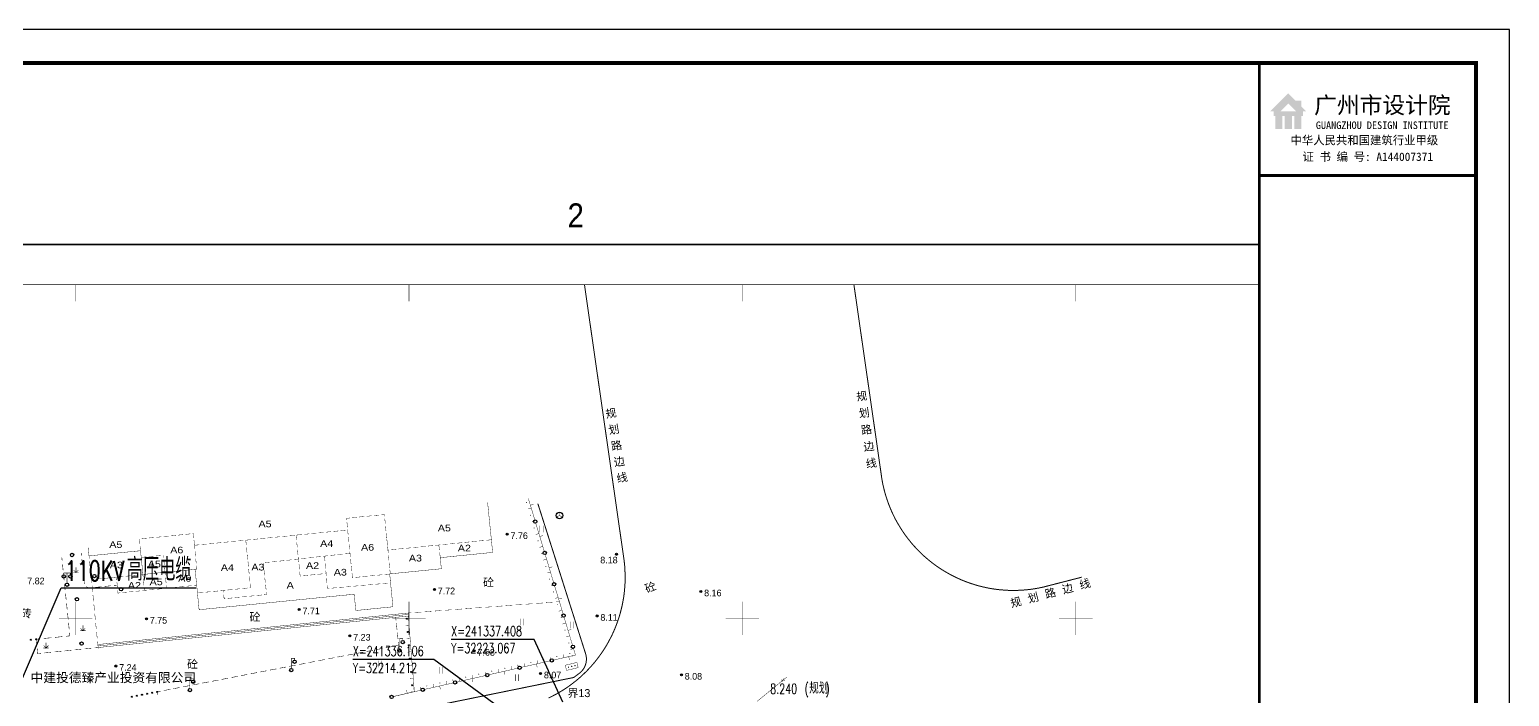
# Model space of a CAD drawing. Extents: x -83084 to 31773731, y -158416 to 241421036.
# Drawn here: x 32143.1 to 32365, y 241338.3 to 241438.2 of the extents above; entities that cross this region are included whole.
import ezdxf
from ezdxf.enums import TextEntityAlignment as Align
from ezdxf.xclip import XClip

# ---------------------------------------------------------------- set-up
doc = ezdxf.new("R2010")
doc.units = 0
doc.header["$LTSCALE"] = 1000
doc.header["$MEASUREMENT"] = 0
doc.header["$XCLIPFRAME"] = 0
for name, pattern in [('10010', [0]), ('2', [0]), ('721120', [0]), ('DASH', [0.35, 0.25, -0.1])]:
    doc.linetypes.add(name, pattern=pattern)
doc.layers.add('110KV电缆', color=6, linetype='DASH', lineweight=0)
for name, color, linetype in [('DIM_COOR', 3, 'Continuous'), ('DIM_LEAD', 3, 'Continuous'), ('PUB_TEXT', 7, 'Continuous'), ('TITEXT', 7, 'Continuous'), ('TITLIN', 7, 'Continuous'), ('TITLIN1', 7, 'Continuous'), ('规划道路边线', 165, 'Continuous')]:
    doc.layers.add(name, color=color, linetype=linetype)
doc.layers.add('地形', color=7, linetype='Continuous', true_color=0x323232)
doc.styles.add('_TCH_DIM', font='SIMPLEX', dxfattribs={"bigfont": 'GBCBIG'})
doc.styles.add('DMHT', font='')
doc.styles.add('GKST', font='')
doc.styles.add('JMHT', font='')
doc.styles.add('JTHT', font='')
doc.styles.add('number', font='')
doc.styles.add('TITLE', font='simhei.ttf')
doc.styles.add('TITXH', font='')
doc.styles.add('TITXV', font='')
doc.styles.add('TKH', font='')
doc.styles.get('DMHT').set_extended_font_data('方正细等线简体')
doc.styles.get('GKST').set_extended_font_data('方正细等线简体')
doc.styles.get('JMHT').set_extended_font_data('方正细等线简体')
doc.styles.get('JTHT').set_extended_font_data('方正细等线简体')
doc.styles.get('number').set_extended_font_data('方正细等线简体')
doc.styles.get('TITXH').set_extended_font_data('@SimSun')
doc.styles.get('TITXV').set_extended_font_data('SimSun')
doc.styles.get('TKH').set_extended_font_data('方正细等线简体')

# ---------------------------------------------------------------- blocks, each defined once
blk = doc.blocks.new('jjjg')
blk.add_lwpolyline([(0, 480.18), (559, 480.18), (559, -119.54), (0, -119.54)], close=True)
blk = doc.blocks.new('151')
at = {"color": 0, "linetype": 'Continuous', "lineweight": -3, "const_width": 0.12}
for points in [[(-0.5, 2), (-0.5, 0)], [(0.5, 2), (0.5, 0)]]:
    blk.add_lwpolyline(points, dxfattribs=at)
blk = doc.blocks.new('93762001')
at = {"color": 0, "linetype": 'Continuous', "lineweight": -3}
blk.add_circle((0, 0), 0.5, dxfattribs=at)
blk = doc.blocks.new('96102001')
at = {"linetype": '2'}
h = blk.add_hatch(color=0, dxfattribs=at)
edge = h.paths.add_edge_path(flags=0)
edge.add_arc((0, 0), 0.15, 0, 360)
at = {"color": 0, "linetype": 'Continuous', "lineweight": -3}
blk.add_circle((0, 0), 0.15, dxfattribs=at)
blk = doc.blocks.new('24502001')
at = {"color": 0, "linetype": 'Continuous', "lineweight": -3}
blk.add_circle((0, 0), 0.5, dxfattribs=at)
blk = doc.blocks.new('24502002')
at = {"color": 0, "linetype": 'Continuous', "lineweight": -3, "const_width": 0.12}
blk.add_lwpolyline([(0, 0), (0, -1)], dxfattribs=at)
blk = doc.blocks.new('85222001')
at = {"color": 0, "linetype": 'Continuous', "lineweight": -3, "const_width": 0.12}
blk.add_lwpolyline([(0, 0), (0, 1)], dxfattribs=at)
blk = doc.blocks.new('85222002')
at = {"linetype": '2'}
h = blk.add_hatch(color=0, dxfattribs=at)
edge = h.paths.add_edge_path(flags=0)
edge.add_arc((0, 0.5), 0.15, 0, 360)
at = {"color": 0, "linetype": 'Continuous', "lineweight": -3}
blk.add_circle((0, 0.5), 0.15, dxfattribs=at)
blk = doc.blocks.new('24512001')
at = {"color": 0, "linetype": 'Continuous', "lineweight": -3}
blk.add_circle((0, 0), 0.5, dxfattribs=at)
blk = doc.blocks.new('24512003')
at = {"color": 0, "linetype": 'Continuous', "lineweight": -3, "const_width": 0.12}
blk.add_lwpolyline([(0, 0), (0, 1)], dxfattribs=at)
blk = doc.blocks.new('24512002')
at = {"linetype": '2'}
h = blk.add_hatch(color=0, dxfattribs=at)
edge = h.paths.add_edge_path(flags=0)
edge.add_arc((0, 0.85), 0.15, 0, 360)
blk = doc.blocks.new('52610001')
at = {"linetype": '2'}
h = blk.add_hatch(color=0, dxfattribs=at)
edge = h.paths.add_edge_path(flags=0)
edge.add_arc((-1, 0), 0.2, 0, 360)
h = blk.add_hatch(color=0, dxfattribs=at)
edge = h.paths.add_edge_path(flags=0)
edge.add_arc((0, 0), 0.2, 0, 360)
h = blk.add_hatch(color=0, dxfattribs=at)
edge = h.paths.add_edge_path(flags=0)
edge.add_arc((1, 0), 0.2, 0, 360)
at = {"color": 0, "linetype": 'Continuous', "lineweight": -3, "const_width": 0.12}
for points in [[(-1.8, 0.8), (1.8, 0.8)], [(-1.8, 0.8), (-1.8, -0.8)], [(1.8, 0.8), (1.8, -0.8)], [(-1.8, -0.8), (1.8, -0.8)]]:
    blk.add_lwpolyline(points, dxfattribs=at)
blk = doc.blocks.new('24802001')
at = {"color": 0, "linetype": 'Continuous', "lineweight": -3, "const_width": 0.12}
for points in [[(-0.4, -0.4), (0.4, 0.4)], [(-0.4, 0.4), (0.4, -0.4)]]:
    blk.add_lwpolyline(points, dxfattribs=at)
blk = doc.blocks.new('333')
at = {"color": 0, "linetype": 'Continuous', "lineweight": -3, "const_width": 0.15}
for points in [[(0, 0.5), (0, 3.5)], [(0, 3.5), (1, 3.5), (1, 3)]]:
    blk.add_lwpolyline(points, dxfattribs=at)
at = {"color": 0, "linetype": 'Continuous', "lineweight": -3}
for centre in [(0, 0), (1, 2.5)]:
    blk.add_circle(centre, 0.5, dxfattribs=at)
blk = doc.blocks.new('357')
at = {"color": 0, "linetype": 'Continuous', "lineweight": -3, "const_width": 0.15}
for points in [[(-1, 3.5), (-1, 3)], [(-1, 3.5), (1, 3.5)], [(0, 0.5), (0, 3.5)], [(1, 3.5), (1, 3)]]:
    blk.add_lwpolyline(points, dxfattribs=at)
at = {"color": 0, "linetype": 'Continuous', "lineweight": -3}
for centre in [(-1, 2.5), (0, 0), (1, 2.5)]:
    blk.add_circle(centre, 0.5, dxfattribs=at)
blk = doc.blocks.new('904')
at = {"linetype": '2'}
h = blk.add_hatch(color=0, dxfattribs=at)
edge = h.paths.add_edge_path(flags=0)
edge.add_arc((0, 0), 0.3, 0, 360)
at = {"color": 0, "linetype": 'Continuous', "lineweight": -3}
for radius in [0.3, 0.15]:
    blk.add_circle((0, 0), radius, dxfattribs=at)
blk = doc.blocks.new('659')
at = {"color": 0, "linetype": 'Continuous', "lineweight": -3, "const_width": 0.15}
for points in [[(0, 0), (-0.866, -0.5)], [(0, 1), (0, 0)], [(0, 0), (0.866, -0.5)]]:
    blk.add_lwpolyline(points, dxfattribs=at)
at = {"color": 0, "linetype": 'Continuous', "lineweight": -3}
blk.add_circle((0, 0), 1, dxfattribs=at)
blk = doc.blocks.new('149')
at = {"color": 0, "linetype": 'Continuous', "lineweight": -3, "const_width": 0.15}
for points in [[(-0.8, 0), (0.8, 0)], [(-0.707, 0.707), (0, 0)], [(0, 1.6), (0, 0), (0.707, 0.707)]]:
    blk.add_lwpolyline(points, dxfattribs=at)
blk = doc.blocks.new('254')
at = {"color": 0, "linetype": 'Continuous', "lineweight": -3}
blk.add_circle((0, 0), 0.5, dxfattribs=at)
blk = doc.blocks.new('ysdx12')
at = {"layer": '地形', "linetype": 'Continuous', "lineweight": -3, "ltscale": 0.5}
for points, const_width in [([(331.93, 289.77), (69.93, 289.77)], 0.25), ([(127.82, 244.37), (127.94, 243.12), (135.67, 243.89), (136.02, 240.33), (143.85, 241.11), (144.45, 235.05), (167.71, 237.37), (167.95, 234.93), (173.52, 235.49), (173.03, 240.42), (180.78, 241.19), (180.61, 242.85), (188.47, 243.64), (187.72, 251.09)], 0.06), ([(194.13, 250.71), (193.82, 251.72)], 0.06), ([(166.58, 248.49), (166.56, 248.75), (167.04, 248.8)], 0.06), ([(167.39, 248.83), (168.14, 248.91)], 0.06), ([(168.49, 248.94), (169.23, 249.02)], 0.06), ([(169.58, 249.05), (170.33, 249.13)], 0.06), ([(170.68, 249.16), (171.42, 249.23)], 0.06), ([(171.77, 249.27), (172.24, 249.32), (172.26, 249.04)], 0.06), ([(172.3, 248.69), (172.37, 247.94)], 0.06), ([(194.8, 248.48), (194.13, 250.71)], 0.06), ([(142.06, 246.31), (141.31, 246.23)], 0.06), ([(143.16, 246.42), (142.41, 246.34)], 0.06), ([(143.65, 245.8), (143.59, 246.46), (143.5, 246.45)], 0.06), ([(159.11, 246.24), (159.86, 246.31)], 0.06), ([(160.21, 246.35), (160.96, 246.42)], 0.06), ([(161.3, 246.46), (162.05, 246.53)], 0.06), ([(162.4, 246.57), (163.14, 246.64)], 0.06), ([(163.49, 246.67), (164.24, 246.75)], 0.06), ([(164.59, 246.78), (165.33, 246.86)], 0.06), ([(165.68, 246.89), (166.43, 246.97)], 0.06), ([(166.69, 247.4), (166.62, 248.14)], 0.06), ([(166.8, 246.3), (166.73, 247.05)], 0.06), ([(172.41, 247.59), (172.48, 246.85)], 0.06), ([(172.52, 246.5), (172.59, 245.75)], 0.06), ([(195.54, 246.02), (194.93, 248.03)], 0.06), ([(135.49, 245.65), (135.49, 245.65), (135.57, 244.91)], 0.06), ([(135.6, 244.56), (135.67, 243.89)], 0.06), ([(136.59, 245.76), (135.84, 245.69)], 0.06), ([(137.68, 245.87), (136.94, 245.8)], 0.06), ([(138.78, 245.98), (138.03, 245.9)], 0.06), ([(139.87, 246.09), (139.13, 246.01)], 0.06), ([(140.97, 246.2), (140.22, 246.12)], 0.06), ([(143.75, 244.71), (143.68, 245.45)], 0.06), ([(143.75, 244.71), (144.5, 244.78)], 0.06), ([(143.81, 244.17), (143.76, 244.7)], 0.06), ([(144.85, 244.82), (145.59, 244.89)], 0.06), ([(145.94, 244.93), (146.69, 245)], 0.06), ([(147.04, 245.03), (147.78, 245.11)], 0.06), ([(148.13, 245.14), (148.88, 245.22)], 0.06), ([(149.22, 245.25), (149.97, 245.33)], 0.06), ([(150.32, 245.36), (151.07, 245.44)], 0.06), ([(151.41, 245.47), (151.45, 245.47), (151.52, 244.77)], 0.06), ([(151.45, 245.47), (152.2, 245.55)], 0.06), ([(151.56, 244.42), (151.63, 243.67)], 0.06), ([(152.55, 245.58), (153.29, 245.66)], 0.06), ([(153.64, 245.69), (154.39, 245.77)], 0.06), ([(154.74, 245.8), (155.48, 245.88)], 0.06), ([(155.83, 245.91), (156.58, 245.99)], 0.06), ([(156.93, 246.02), (157.67, 246.09)], 0.06), ([(158.02, 246.13), (158.77, 246.2)], 0.06), ([(158.99, 246.23), (159.07, 245.48)], 0.06), ([(159.1, 245.13), (159.17, 244.38)], 0.06), ([(166.91, 245.21), (166.83, 245.95)], 0.06), ([(167.02, 244.11), (166.94, 244.86)], 0.06), ([(172.68, 244.9), (172.6, 245.64)], 0.06), ([(172.63, 245.4), (172.7, 244.66)], 0.06), ([(172.95, 244.01), (172.77, 243.99), (172.71, 244.55)], 0.06), ([(172.74, 244.31), (172.81, 243.56)], 0.06), ([(174.05, 244.11), (173.3, 244.04)], 0.06), ([(175.14, 244.22), (174.4, 244.15)], 0.06), ([(176.24, 244.33), (175.49, 244.26)], 0.06), ([(177.33, 244.44), (176.59, 244.37)], 0.06), ([(178.43, 244.55), (177.68, 244.48)], 0.06), ([(179.52, 244.66), (178.77, 244.59)], 0.06), ([(180.62, 244.77), (179.87, 244.69)], 0.06), ([(180.4, 244.75), (180.49, 244)], 0.06), ([(181.71, 244.88), (180.96, 244.8)], 0.06), ([(182.8, 244.99), (182.06, 244.91)], 0.06), ([(183.9, 245.1), (183.15, 245.02)], 0.06), ([(184.99, 245.21), (184.25, 245.13)], 0.06), ([(186.09, 245.31), (185.34, 245.24)], 0.06), ([(187.18, 245.42), (186.44, 245.35)], 0.06), ([(188.28, 245.53), (187.53, 245.46)], 0.06), ([(196.21, 243.79), (195.54, 246.02)], 0.06), ([(123.86, 242.9), (123.91, 242.41)], 0.075), ([(123.96, 241.91), (124.06, 240.93)], 0.075), ([(126.77, 243.56), (126.82, 243.1)], 0.075), ([(126.87, 242.63), (126.97, 241.7)], 0.075), ([(127.94, 243.12), (127.98, 242.72)], 0.06), ([(128.02, 242.34), (128.1, 241.53)], 0.06), ([(135.81, 242.91), (136.56, 242.97)], 0.06), ([(136.91, 243.01), (137.66, 243.07)], 0.06), ([(138.01, 243.1), (138.75, 243.17)], 0.06), ([(139.12, 242.85), (139.09, 243.2)], 0.06), ([(139.23, 241.75), (139.16, 242.5)], 0.06), ([(143.91, 243.07), (143.84, 243.82)], 0.06), ([(144.02, 241.98), (143.94, 242.72)], 0.06), ([(151.67, 243.32), (151.74, 242.58)], 0.06), ([(151.78, 242.23), (151.85, 241.48)], 0.06), ([(154.06, 242.06), (154.14, 241.31)], 0.06), ([(155.05, 242.17), (154.31, 242.09)], 0.06), ([(156.15, 242.29), (155.4, 242.21)], 0.06), ([(157.24, 242.41), (156.49, 242.33)], 0.06), ([(158.33, 242.53), (157.59, 242.45)], 0.06), ([(159.43, 242.66), (158.68, 242.57)], 0.06), ([(159.21, 244.04), (159.28, 243.29)], 0.06), ([(159.32, 242.94), (159.39, 242.2)], 0.06), ([(160.52, 242.78), (159.77, 242.69)], 0.06), ([(161.61, 242.9), (160.87, 242.82)], 0.06), ([(162.71, 243.02), (161.96, 242.94)], 0.06), ([(163.8, 243.14), (163.05, 243.06)], 0.06), ([(163.26, 243.08), (163.33, 242.34)], 0.06), ([(163.36, 241.99), (163.43, 241.24)], 0.06), ([(164.89, 243.27), (164.15, 243.18)], 0.06), ([(165.98, 243.39), (165.24, 243.3)], 0.06), ([(167.08, 243.51), (166.33, 243.43)], 0.06), ([(167.13, 243.02), (167.05, 243.77)], 0.06), ([(167.24, 241.92), (167.16, 242.67)], 0.06), ([(172.85, 243.22), (172.92, 242.47)], 0.06), ([(172.95, 242.12), (173.03, 241.37)], 0.06), ([(180.53, 243.65), (180.61, 242.91)], 0.06), ([(196.95, 241.33), (196.35, 243.34)], 0.06), ([(124.11, 240.44), (124.21, 239.46)], 0.075), ([(127.01, 241.23), (127.11, 240.29)], 0.075), ([(127.16, 239.83), (127.24, 238.97), (127.27, 238.9)], 0.075), ([(128.14, 241.15), (128.22, 240.34)], 0.06), ([(128.26, 239.96), (128.3, 239.56), (128.67, 239.59)], 0.06), ([(129.02, 239.63), (129.78, 239.7)], 0.06), ([(130.13, 239.74), (130.88, 239.81)], 0.06), ([(131.23, 239.85), (131.98, 239.92)], 0.06), ([(132.09, 239.52), (132.05, 239.93)], 0.06), ([(132.34, 239.96), (133.09, 240.03)], 0.06), ([(133.44, 240.07), (134.19, 240.14)], 0.06), ([(134.54, 240.18), (135.3, 240.25)], 0.06), ([(135.65, 240.29), (136.02, 240.33)], 0.06), ([(136.02, 240.33), (136.06, 239.92)], 0.06), ([(136.02, 240.33), (136.06, 239.92)], 0.06), ([(139.34, 240.66), (139.27, 241.4)], 0.06), ([(139.34, 240.66), (139.38, 240.25)], 0.06), ([(139.42, 239.87), (139.5, 239.06)], 0.06), ([(143.85, 241.11), (144.1, 241.13), (144.05, 241.63)], 0.06), ([(151.88, 241.13), (151.96, 240.39)], 0.06), ([(151.99, 240.04), (152.07, 239.29)], 0.06), ([(154.18, 240.96), (154.26, 240.22)], 0.06), ([(154.3, 239.87), (154.38, 239.13)], 0.06), ([(159.43, 241.85), (159.5, 241.1)], 0.06), ([(159.54, 240.75), (159.6, 240.09), (159.69, 240.1)], 0.06), ([(160.03, 240.13), (160.78, 240.21)], 0.06), ([(161.13, 240.24), (161.88, 240.32)], 0.06), ([(162.22, 240.35), (162.97, 240.43)], 0.06), ([(163.32, 240.46), (163.47, 240.48)], 0.06), ([(163.46, 240.89), (163.53, 240.15)], 0.06), ([(163.56, 239.8), (163.62, 239.05)], 0.06), ([(167.35, 240.83), (167.27, 241.58)], 0.06), ([(167.55, 239.86), (167.44, 239.85), (167.38, 240.48)], 0.06), ([(168.65, 239.97), (167.9, 239.89)], 0.06), ([(169.74, 240.08), (169, 240)], 0.06), ([(170.84, 240.19), (170.09, 240.11)], 0.06), ([(171.93, 240.29), (171.19, 240.22)], 0.06), ([(173.03, 240.4), (172.28, 240.33)], 0.06), ([(173.06, 241.03), (173.12, 240.42)], 0.06), ([(197.62, 239.1), (196.95, 241.33)], 0.06), ([(124.26, 238.97), (124.36, 237.99)], 0.075), ([(124.41, 237.5), (124.52, 236.52)], 0.075), ([(127.54, 238.52), (127.54, 238.52), (127.61, 238.46), (127.69, 238.42), (127.78, 238.38), (127.86, 238.35), (127.95, 238.33), (128.04, 238.32), (128.14, 238.32), (128.23, 238.33), (128.43, 238.35)], 0.075), ([(128.3, 239.56), (128.34, 239.09)], 0.06), ([(128.39, 238.63), (128.48, 237.7)], 0.06), ([(128.9, 238.4), (129.83, 238.49)], 0.075), ([(130.3, 238.54), (131.23, 238.64)], 0.075), ([(131.7, 238.69), (132.17, 238.73)], 0.075), ([(132.21, 238.33), (132.13, 239.14)], 0.06), ([(132.63, 237.58), (132.29, 237.54), (132.25, 237.95)], 0.06), ([(133.62, 237.68), (132.94, 237.61)], 0.06), ([(134.61, 237.78), (133.94, 237.71)], 0.06), ([(135.61, 237.87), (134.93, 237.81)], 0.06), ([(136.26, 237.94), (135.92, 237.91)], 0.06), ([(136.1, 239.54), (136.18, 238.73)], 0.06), ([(136.1, 239.54), (136.18, 238.73)], 0.06), ([(136.22, 238.35), (136.26, 237.94), (136.64, 237.98)], 0.06), ([(136.22, 238.35), (136.26, 237.94)], 0.06), ([(137, 238.01), (137.76, 238.09)], 0.06), ([(138.12, 238.12), (138.88, 238.2)], 0.06), ([(139.23, 238.24), (140, 238.31)], 0.06), ([(139.54, 238.68), (139.58, 238.27)], 0.06), ([(140.35, 238.35), (141.11, 238.42)], 0.06), ([(141.47, 238.46), (142.23, 238.53)], 0.06), ([(142.59, 238.57), (143.35, 238.65)], 0.06), ([(143.7, 238.68), (144.09, 238.72)], 0.06), ([(145.1, 237.64), (144.36, 237.57)], 0.06), ([(146.2, 237.75), (145.45, 237.68)], 0.06), ([(147.29, 237.86), (146.55, 237.78)], 0.06), ([(148.39, 237.97), (147.64, 237.89)], 0.06), ([(148.11, 237.63), (148.08, 237.94)], 0.06), ([(149.48, 238.08), (148.73, 238)], 0.06), ([(150.58, 238.19), (149.83, 238.11)], 0.06), ([(151.67, 238.3), (150.92, 238.22)], 0.06), ([(152.1, 238.95), (152.16, 238.34), (152.02, 238.33)], 0.06), ([(154.54, 237.68), (154.58, 237.34), (154.18, 237.3)], 0.06), ([(154.42, 238.78), (154.5, 238.03)], 0.06), ([(163.65, 238.7), (163.7, 238.22), (163.97, 238.25)], 0.06), ([(164.32, 238.28), (165.06, 238.35)], 0.06), ([(165.41, 238.38), (166.16, 238.44)], 0.06), ([(166.51, 238.47), (167.25, 238.54)], 0.06), ([(167.6, 238.57), (168.35, 238.64)], 0.06), ([(168.7, 238.67), (169.45, 238.74)], 0.06), ([(169.79, 238.77), (170.54, 238.84)], 0.06), ([(170.89, 238.87), (171.64, 238.93)], 0.06), ([(171.98, 238.96), (172.73, 239.03)], 0.06), ([(173.08, 239.06), (173.16, 239.07)], 0.06), ([(198.37, 236.64), (197.76, 238.65)], 0.06), ([(124.57, 236.03), (124.67, 235.05)], 0.075), ([(128.53, 237.24), (128.62, 236.31)], 0.06), ([(128.67, 235.85), (128.76, 234.93)], 0.06), ([(148.36, 236.71), (148.2, 236.69), (148.15, 237.28)], 0.06), ([(149.46, 236.82), (148.71, 236.74)], 0.06), ([(150.55, 236.93), (149.81, 236.85)], 0.06), ([(151.65, 237.04), (150.9, 236.96)], 0.06), ([(152.74, 237.15), (151.99, 237.07)], 0.06), ([(153.83, 237.26), (153.09, 237.18)], 0.06), ([(184.35, 235.19), (185.36, 235.27)], 0.06), ([(185.87, 235.31), (186.88, 235.38)], 0.06), ([(187.38, 235.42), (188.39, 235.49)], 0.06), ([(188.9, 235.53), (189.91, 235.61)], 0.06), ([(190.41, 235.65), (191.42, 235.72)], 0.06), ([(191.92, 235.76), (192.93, 235.83)], 0.06), ([(193.44, 235.87), (194.45, 235.95)], 0.06), ([(194.95, 235.98), (195.96, 236.06)], 0.06), ([(196.47, 236.1), (197.47, 236.17)], 0.06), ([(197.98, 236.21), (198.48, 236.25)], 0.06), ([(199.04, 234.41), (198.37, 236.64)], 0.06), ([(124.72, 234.56), (124.82, 233.58)], 0.075), ([(124.87, 233.09), (124.97, 232.11)], 0.075), ([(128.8, 234.46), (128.9, 233.54)], 0.06), ([(128.94, 233.07), (129.03, 232.15)], 0.06), ([(129.33, 229.23), (129.27, 229.83), (175.78, 234.55), (175.84, 233.95)], 0.06), ([(175.8, 234.34), (129.29, 229.62)], 0.06), ([(175.82, 234.1), (129.31, 229.38)], 0.06), ([(173.98, 233.48), (173.93, 233.95)], 0.075), ([(174.13, 232.07), (174.03, 233.01)], 0.075), ([(175.78, 234.55), (176.28, 234.59)], 0.06), ([(176.73, 222.76), (175.84, 233.95)], 0.06), ([(176.79, 234.63), (177.79, 234.7)], 0.06), ([(178.3, 234.74), (179.31, 234.82)], 0.06), ([(179.81, 234.85), (180.82, 234.93)], 0.06), ([(181.33, 234.97), (182.34, 235.04)], 0.06), ([(182.84, 235.08), (183.85, 235.16)], 0.06), ([(199.78, 231.95), (199.17, 233.96)], 0.06), ([(122.27, 230.85), (121.15, 230.74)], 0.075), ([(123.95, 231.02), (122.83, 230.9)], 0.075), ([(125.02, 231.62), (125.07, 231.13), (124.51, 231.07)], 0.075), ([(129.08, 231.68), (129.17, 230.76)], 0.06), ([(174.28, 230.66), (174.18, 231.6)], 0.075), ([(200.45, 229.72), (199.78, 231.95)], 0.06), ([(120.59, 230.68), (120.03, 230.62)], 0.075), ([(120.11, 229.9), (120.03, 230.62)], 0.075), ([(120.75, 228.52), (120.25, 228.47), (120.18, 229.19)], 0.075), ([(122.26, 228.67), (121.26, 228.57)], 0.075), ([(123.77, 228.82), (122.77, 228.72)], 0.075), ([(125.28, 228.97), (124.28, 228.87)], 0.075), ([(126.79, 229.13), (125.79, 229.03)], 0.075), ([(128.3, 229.28), (127.3, 229.18)], 0.075), ([(129.31, 229.38), (128.81, 229.33)], 0.075), ([(129.22, 230.3), (129.27, 229.83)], 0.06), ([(168.11, 228.51), (169.07, 228.69)], 0.075), ([(169.56, 228.79), (170.52, 228.97)], 0.075), ([(171.01, 229.07), (171.97, 229.25)], 0.075), ([(172.45, 229.34), (173.42, 229.53)], 0.075), ([(173.9, 229.62), (174.38, 229.72), (174.33, 230.19)], 0.075), ([(200.89, 228.27), (200.59, 229.27)], 0.06), ([(156.53, 226.28), (157.49, 226.46)], 0.075), ([(157.97, 226.56), (158.94, 226.74)], 0.075), ([(159.42, 226.83), (160.39, 227.02)], 0.075), ([(160.87, 227.11), (161.83, 227.3)], 0.075), ([(162.32, 227.39), (163.28, 227.58)], 0.075), ([(163.77, 227.67), (164.73, 227.86)], 0.075), ([(165.21, 227.95), (166.18, 228.14)], 0.075), ([(166.66, 228.23), (167.63, 228.41)], 0.075), ([(192.74, 226.4), (195.04, 226.92)], 0.06), ([(195.04, 226.92), (197.11, 227.39)], 0.06), ([(197.57, 227.5), (199.88, 228.02)], 0.06), ([(199.88, 228.02), (200.91, 228.26)], 0.06), ([(144.94, 224.05), (145.91, 224.23)], 0.075), ([(146.39, 224.32), (147.36, 224.51)], 0.075), ([(147.84, 224.6), (148.8, 224.79)], 0.075), ([(149.29, 224.88), (150.25, 225.07)], 0.075), ([(150.73, 225.16), (151.7, 225.35)], 0.075), ([(152.18, 225.44), (153.15, 225.63)], 0.075), ([(153.63, 225.72), (154.6, 225.9)], 0.075), ([(155.08, 226), (156.04, 226.18)], 0.075), ([(183.07, 224.2), (185.37, 224.72)], 0.06), ([(185.37, 224.72), (187.44, 225.19)], 0.06), ([(187.9, 225.3), (190.2, 225.82)], 0.06), ([(190.2, 225.82), (192.28, 226.29)], 0.06), ([(230.07, 222.9), (232.01, 224.49)], 0.06), ([(232.01, 224.49), (232.57, 224.94)], 0.06), ([(138.27, 222.28), (138.18, 222.74), (138.67, 222.84)], 0.075), ([(139.15, 222.93), (140.12, 223.12)], 0.075), ([(140.6, 223.21), (141.56, 223.39)], 0.075), ([(142.05, 223.49), (143.01, 223.67)], 0.075), ([(143.49, 223.77), (144.46, 223.95)], 0.075), ([(173.54, 222.03), (175.67, 222.52)], 0.075), ([(175.67, 222.52), (176.73, 222.76)], 0.075), ([(176.73, 222.76), (177.77, 222.99)], 0.06), ([(178.23, 223.1), (180.53, 223.62)], 0.06), ([(180.53, 223.62), (182.6, 224.09)], 0.06), ([(228.14, 221.32), (230.07, 222.9)], 0.06)]:
    blk.add_lwpolyline(points, dxfattribs=dict(at, const_width=const_width))
at = {"layer": '地形', "linetype": '10010', "lineweight": -3, "ltscale": 0.5, "const_width": 0.06}
for points in [[(69.93, 283.77), (331.93, 283.77)], [(125.93, 283.77), (125.93, 281.27)], [(175.93, 283.77), (175.93, 281.27)], [(225.93, 283.77), (225.93, 281.27)], [(275.93, 283.77), (275.93, 281.27)], [(125.93, 231.27), (125.93, 236.27)], [(175.93, 231.27), (175.93, 236.27)], [(225.93, 231.27), (225.93, 236.27)], [(275.93, 231.27), (275.93, 236.27)], [(123.43, 233.77), (128.43, 233.77)], [(173.43, 233.77), (178.43, 233.77)], [(223.43, 233.77), (228.43, 233.77)], [(273.43, 233.77), (278.43, 233.77)]]:
    blk.add_lwpolyline(points, dxfattribs=at)
at = {"layer": '地形', "linetype": '721120', "lineweight": -3, "ltscale": 0.5, "const_width": 0.15}
for points in [[(202.24, 283.77), (208.14, 242.76), (208.2, 242.31), (208.25, 241.86), (208.29, 241.41), (208.31, 240.96), (208.33, 240.51), (208.34, 240.06), (208.34, 239.61), (208.33, 239.15), (208.31, 238.7), (208.27, 238.25), (208.23, 237.8), (208.18, 237.35), (208.12, 236.91), (208.04, 236.46), (207.96, 236.02), (207.87, 235.58), (207.76, 235.13), (207.65, 234.7), (207.53, 234.26), (207.4, 233.83), (207.25, 233.4), (207.1, 232.98), (206.94, 232.55), (206.77, 232.14), (206.59, 231.72), (206.4, 231.31), (206.2, 230.91), (205.99, 230.51), (205.78, 230.11), (205.55, 229.72), (205.32, 229.33), (205.07, 228.95), (204.83, 228.59), (204.57, 228.23), (204.31, 227.87), (204.04, 227.52), (203.77, 227.18), (203.48, 226.84), (203.19, 226.51), (202.89, 226.19), (202.59, 225.87), (202.27, 225.56), (201.95, 225.26), (201.63, 224.96), (201.3, 224.67), (200.96, 224.39), (200.61, 224.12), (200.26, 223.85), (199.91, 223.59), (199.54, 223.34), (199.18, 223.1), (198.8, 222.86), (198.42, 222.64), (198.04, 222.42), (197.65, 222.21), (197.26, 222.01), (196.87, 221.82)], [(276.8, 239.92), (271.58, 238.58), (271.27, 238.5), (270.96, 238.42), (270.65, 238.36), (270.33, 238.29), (270.02, 238.24), (269.7, 238.18), (269.39, 238.14), (269.07, 238.09), (268.75, 238.06), (268.44, 238.03), (268.12, 238), (267.8, 237.98), (267.48, 237.96), (267.16, 237.95), (266.84, 237.94), (266.52, 237.94), (266.2, 237.94), (265.88, 237.95), (265.56, 237.96), (265.24, 237.98), (264.93, 238.01), (264.61, 238.03), (264.29, 238.07), (263.97, 238.11), (263.66, 238.15), (263.34, 238.2), (263.03, 238.25), (262.71, 238.31), (262.4, 238.38), (262.09, 238.45), (261.78, 238.52), (261.47, 238.6), (261.16, 238.68), (260.85, 238.77), (260.55, 238.87), (260.24, 238.97), (259.94, 239.07), (259.64, 239.18), (259.34, 239.29), (259.05, 239.41), (258.75, 239.53), (258.46, 239.66), (258.17, 239.79), (257.88, 239.93), (257.59, 240.07), (257.31, 240.21), (257.03, 240.36), (256.75, 240.52), (256.47, 240.68), (256.19, 240.84), (255.92, 241.01), (255.65, 241.18), (255.39, 241.36), (255.12, 241.54), (254.86, 241.72), (254.61, 241.91), (254.35, 242.1), (254.1, 242.3), (253.85, 242.5), (253.61, 242.71), (253.36, 242.92), (253.11, 243.14), (252.87, 243.37), (252.64, 243.59), (252.4, 243.82), (252.17, 244.06), (251.95, 244.3), (251.72, 244.54), (251.51, 244.78), (251.29, 245.03), (251.08, 245.29), (250.88, 245.54), (250.67, 245.8), (250.48, 246.06), (250.28, 246.33), (250.1, 246.6), (249.91, 246.87), (249.73, 247.15), (249.56, 247.43), (249.39, 247.71), (249.22, 247.99), (249.06, 248.28), (248.9, 248.56), (248.75, 248.86), (248.61, 249.15), (248.46, 249.45), (248.33, 249.74), (248.19, 250.05), (248.07, 250.35), (247.95, 250.65), (247.83, 250.96), (247.72, 251.27), (247.61, 251.58), (247.51, 251.89), (247.41, 252.21), (247.32, 252.52), (247.23, 252.84), (247.15, 253.16), (247.08, 253.48), (247, 253.8), (246.94, 254.12), (246.88, 254.44), (246.82, 254.77), (246.78, 255.09), (242.65, 283.77)]]:
    blk.add_lwpolyline(points, dxfattribs=at)
at = {"layer": '地形', "linetype": 'Continuous', "lineweight": -3, "ltscale": 0.5, "const_width": 0.15}
blk.add_lwpolyline([(195.25, 250.95), (198.1, 242.01), (202.39, 228.52, -0.327503), (201.46, 225.51), (200.63, 224.89), (162.54, 217.13), (110.71, 206.86), (110.54, 207.71)], format="xyb", dxfattribs=at)
at = {"layer": '地形', "linetype": 'Continuous'}
for name, p, xscale, yscale, rotation in [('24512002', (193.96, 251.25), 0.5, 0.5, 106.7673997469966), ('24512003', (194.13, 250.71), 0.5, 0.5, 286.767404755953), ('24512003', (194.25, 250.29), 0.5, 0.5, 106.7673997469966), ('24512002', (194.54, 249.33), 0.5, 0.5, 106.7673997469966), ('24512001', (194.87, 248.26), 0.5, 0.5, 106.7673997469966), ('24512003', (194.83, 248.37), 0.5, 0.5, 106.7673997469966), ('24512002', (195.12, 247.42), 0.5, 0.5, 106.7673997469966), ('24512003', (195.41, 246.46), 0.5, 0.5, 106.7673997469966), ('24512002', (195.7, 245.5), 0.5, 0.5, 106.7673997469966), ('24512003', (195.98, 244.54), 0.5, 0.5, 106.7673997469966), ('24512003', (195.54, 246.02), 0.5, 0.5, 286.767404755953), ('93762001', (125.4, 243.25), 0.4999999999999997, 0.4999999999999997, 96.12536396346981), ('24512002', (196.27, 243.59), 0.5, 0.5, 106.7673997469966), ('24512001', (196.28, 243.57), 0.5, 0.5, 106.7673997469966), ('24512003', (196.56, 242.63), 0.5, 0.5, 106.7673997469966), ('24512002', (196.85, 241.67), 0.5, 0.5, 106.7673997469966), ('24512003', (197.14, 240.71), 0.5, 0.5, 106.7673997469966), ('24512003', (196.95, 241.33), 0.5, 0.5, 286.767404755953), ('24512002', (197.43, 239.76), 0.5, 0.5, 106.7673997469966), ('24512003', (197.72, 238.8), 0.5, 0.5, 106.7673997469966), ('24512001', (197.69, 238.87), 0.5, 0.5, 106.7673997469966), ('24512002', (198, 237.84), 0.5, 0.5, 106.7673997469966), ('93762001', (126.12, 236.62), 0.4999999999999997, 0.4999999999999997, 96.12536396346981), ('24512003', (198.29, 236.88), 0.5, 0.5, 106.7673997469966), ('24512002', (198.58, 235.93), 0.5, 0.5, 106.7673997469966), ('24512003', (198.37, 236.64), 0.5, 0.5, 286.767404755953), ('85222002', (175.86, 233.72), 0.5, 0.5, 94.57470611620178), ('24512003', (198.87, 234.97), 0.5, 0.5, 106.7673997469966), ('24512002', (199.16, 234.01), 0.5, 0.5, 106.7673997469966), ('24512001', (199.11, 234.18), 0.5, 0.5, 106.7673997469966), ('24512003', (199.45, 233.05), 0.5, 0.5, 106.7673997469966), ('85222001', (175.94, 232.73), 0.5, 0.5, 94.57470611620178), ('85222002', (176.01, 231.73), 0.5, 0.5, 94.57470611620178), ('24512002', (199.73, 232.1), 0.5, 0.5, 106.7673997469966), ('24512003', (200.02, 231.14), 0.5, 0.5, 106.7673997469966), ('24512003', (199.78, 231.95), 0.5, 0.5, 286.767404755953), ('96102001', (119.22, 230.54), 0.5, 0.5, 5.736164473479604), ('96102001', (120.03, 230.62), 0.5, 0.5, 5.736164473479604), ('93762001', (126.83, 229.98), 0.4999999999999997, 0.4999999999999997, 96.12536396346981), ('85222001', (176.09, 230.73), 0.5, 0.5, 94.57470611620178), ('85222001', (176.25, 228.74), 0.5, 0.5, 94.57470611620178), ('85222002', (176.17, 229.74), 0.5, 0.5, 94.57470611620178), ('24512002', (200.31, 230.18), 0.5, 0.5, 106.7673997469966), ('24512002', (200.14, 228.08), 0.4999999999999999, 0.4999999999999999, 12.81042020819902), ('24512003', (200.6, 229.22), 0.5, 0.5, 106.7673997469966), ('24512001', (200.52, 229.49), 0.5, 0.5, 106.7673997469966), ('85222001', (176.41, 226.75), 0.5, 0.5, 94.57470611620178), ('85222002', (176.33, 227.74), 0.5, 0.5, 94.57470611620178), ('24512002', (190.38, 225.86), 0.4999999999999999, 0.4999999999999999, 12.81042020819902), ('24512003', (191.36, 226.09), 0.4999999999999999, 0.4999999999999999, 12.81042020819902), ('24512002', (192.33, 226.31), 0.4999999999999999, 0.4999999999999999, 12.81042020819902), ('24512001', (192.51, 226.35), 0.4999999999999999, 0.4999999999999999, 12.81042020819902), ('24512003', (193.31, 226.53), 0.4999999999999999, 0.4999999999999999, 12.81042020819902), ('24512002', (194.28, 226.75), 0.4999999999999999, 0.4999999999999999, 12.81042020819902), ('24512003', (195.04, 226.92), 0.5000000000000007, 0.5000000000000007, 192.8104209482871), ('24512003', (195.26, 226.97), 0.4999999999999999, 0.4999999999999999, 12.81042020819902), ('24512002', (196.23, 227.19), 0.4999999999999999, 0.4999999999999999, 12.81042020819902), ('24512001', (197.34, 227.45), 0.4999999999999999, 0.4999999999999999, 12.81042020819902), ('24512003', (197.21, 227.42), 0.4999999999999999, 0.4999999999999999, 12.81042020819902), ('24512002', (198.19, 227.64), 0.4999999999999999, 0.4999999999999999, 12.81042020819902), ('24512003', (199.16, 227.86), 0.4999999999999999, 0.4999999999999999, 12.81042020819902), ('52610001', (200.33, 226.55), 0.5, 0.5, 13.68752407310808), ('24512003', (199.88, 228.02), 0.5000000000000007, 0.5000000000000007, 192.8104209482871), ('24512002', (200.89, 228.27), 0.5, 0.5, 106.7673997469966), ('85222001', (176.57, 224.75), 0.5, 0.5, 94.57470611620178), ('85222002', (176.49, 225.75), 0.5, 0.5, 94.57470611620178), ('24512002', (180.63, 223.65), 0.4999999999999999, 0.4999999999999999, 12.81042020819902), ('24512003', (181.61, 223.87), 0.4999999999999999, 0.4999999999999999, 12.81042020819902), ('24512002', (182.58, 224.09), 0.4999999999999999, 0.4999999999999999, 12.81042020819902), ('24512001', (182.84, 224.15), 0.4999999999999999, 0.4999999999999999, 12.81042020819902), ('24512003', (183.56, 224.31), 0.4999999999999999, 0.4999999999999999, 12.81042020819902), ('24512002', (184.53, 224.53), 0.4999999999999999, 0.4999999999999999, 12.81042020819902), ('24512003', (185.37, 224.72), 0.5000000000000007, 0.5000000000000007, 192.8104209482871), ('24512003', (185.51, 224.75), 0.4999999999999999, 0.4999999999999999, 12.81042020819902), ('24512002', (186.48, 224.98), 0.4999999999999999, 0.4999999999999999, 12.81042020819902), ('24512003', (187.46, 225.2), 0.4999999999999999, 0.4999999999999999, 12.81042020819902), ('24512001', (187.67, 225.25), 0.4999999999999999, 0.4999999999999999, 12.81042020819902), ('24512002', (188.43, 225.42), 0.4999999999999999, 0.4999999999999999, 12.81042020819902), ('24512003', (189.41, 225.64), 0.4999999999999999, 0.4999999999999999, 12.81042020819902), ('24512003', (190.2, 225.82), 0.5000000000000007, 0.5000000000000007, 192.8104209482871), ('24802001', (232.01, 224.49), 0.5, 0.5, 39.31688429672203), ('96102001', (134.37, 222.01), 0.5000000000000007, 0.5000000000000007, 190.8610439780305), ('96102001', (135.13, 222.16), 0.5000000000000007, 0.5000000000000007, 190.8610439780305), ('96102001', (135.89, 222.3), 0.5000000000000007, 0.5000000000000007, 190.8610439780305), ('96102001', (136.66, 222.45), 0.5000000000000007, 0.5000000000000007, 190.8610439780305), ('96102001', (137.42, 222.6), 0.5000000000000007, 0.5000000000000007, 190.8610439780305), ('96102001', (138.18, 222.74), 0.5000000000000007, 0.5000000000000007, 190.8610439780305), ('24502001', (173.31, 221.98), 0.5, 0.5, 192.8423862336027), ('24502002', (175.67, 222.52), 0.5, 0.5, 192.8423862336027), ('85222001', (176.73, 222.76), 0.5, 0.5, 94.57470611620178), ('85222002', (176.65, 223.76), 0.5, 0.5, 94.57470611620178), ('24512002', (176.73, 222.76), 0.4999999999999999, 0.4999999999999999, 12.81042020819902), ('24512003', (177.71, 222.98), 0.4999999999999999, 0.4999999999999999, 12.81042020819902), ('24512001', (178, 223.05), 0.4999999999999999, 0.4999999999999999, 12.81042020819902), ('24512002', (178.68, 223.2), 0.4999999999999999, 0.4999999999999999, 12.81042020819902), ('24512003', (179.66, 223.42), 0.4999999999999999, 0.4999999999999999, 12.81042020819902), ('24512003', (180.53, 223.62), 0.5000000000000007, 0.5000000000000007, 192.8104209482871)]:
    blk.add_blockref(name, p, dxfattribs=dict(at, xscale=xscale, yscale=yscale, rotation=rotation))
at = {"layer": '地形', "linetype": 'Continuous', "xscale": 0.5, "yscale": 0.5}
for name, p in [('659', (198.49, 249.18)), ('151', (195.79, 246.63)), ('357', (124.65, 238.79)), ('149', (125.98, 240.62)), ('254', (128.75, 240.09)), ('254', (132.75, 238.12)), ('151', (192.89, 232.69)), ('151', (200.4, 232.27)), ('149', (127.03, 231.91)), ('149', (121.5, 229.32)), ('333', (174.5, 228.95)), ('333', (158.28, 226.01)), ('151', (171.57, 226.42)), ('151', (180.75, 225.44)), ('333', (143.07, 223)), ('151', (192.12, 224.34))]:
    blk.add_blockref(name, p, dxfattribs=at)
at = {"layer": '地形', "style": 'TKH', "width": 0.917}
blk.add_text('2', height=3.6, dxfattribs=at).set_placement((200.93, 291.27), align=Align.BOTTOM_CENTER)
at = {"layer": '地形', "style": 'JMHT'}
for s, rotation, p in [('规', 8.0753, (243.83, 267.05)), ('规', 9.7358, (206.22, 264.48)), ('划', 8.0753, (244.18, 264.54)), ('划', 9.7358, (206.64, 262.07)), ('路', 8.0753, (244.54, 262.03)), ('路', 9.7358, (207.05, 259.66)), ('边', 8.0753, (244.89, 259.52)), ('边', 9.7358, (207.46, 257.25)), ('线', 8.0753, (245.25, 257.01)), ('线', 9.7358, (207.88, 254.84)), ('线', 14.8285, (277.29, 238.9)), ('划', 14.8285, (269.53, 236.85)), ('路', 14.8285, (272.11, 237.53)), ('边', 14.8285, (274.7, 238.22)), ('规', 14.8285, (266.94, 236.16))]:
    blk.add_text(s, height=1.2, rotation=rotation, dxfattribs=at).set_placement(p, align=Align.MIDDLE_CENTER)
at = {"layer": '地形', "style": 'JMHT', "width": 1.2}
for s, p in [('A5', (153.36, 247.11)), ('A5', (180.25, 246.49)), ('A5', (130.98, 244.01)), ('A6', (140.12, 243.19)), ('A4', (162.6, 244.16)), ('A6', (168.74, 243.6)), ('A2', (183.25, 243.48)), ('A3', (131.06, 240.96)), ('A5', (136.76, 241.09)), ('A3', (152.29, 240.63)), ('A2', (160.48, 240.86)), ('A3', (175.91, 241.98)), ('A5', (137.03, 238.42)), ('A6', (141.32, 238.96)), ('A4', (147.71, 240.56)), ('A3', (164.65, 239.87)), ('A2', (133.77, 237.9)), ('A', (157.58, 237.92))]:
    blk.add_text(s, height=1, dxfattribs=at).set_placement(p, align=Align.BOTTOM_LEFT)
at = {"layer": '地形'}
for s, style, p in [('砼', 'GKST', (187.85, 239.15)), ('砼', 'GKST', (152.84, 233.97)), ('砼', 'GKST', (143.46, 226.89)), ('界13', 'number', (201.41, 222.55))]:
    blk.add_text(s, height=1.2, dxfattribs=dict(at, style=style)).set_placement(p, align=Align.MIDDLE_CENTER)
at = {"layer": '地形', "style": 'JTHT'}
blk.add_text('砼', height=1.2, rotation=21.703, dxfattribs=at).set_placement((211.73, 237.22), align=Align.BOTTOM_LEFT)
at = {"layer": '地形'}
for s, height, style, p in [('砖', 1.2, 'GKST', (117.7, 233.51)), ('中建投德臻产业投资有限公司', 1.4, 'JMHT', (119.18, 223.76))]:
    blk.add_text(s, height=height, dxfattribs=dict(at, style=style)).set_placement(p, align=Align.BOTTOM_LEFT)
for points in [[(220.19, 238.18), (222.77, 238.18), (222.77, 236.93), (220.19, 236.93)], [(217.28, 225.69), (219.85, 225.69), (219.85, 224.44), (217.28, 224.44)]]:
    blk.add_wipeout(points).dxf.layer = '地形'
at = {"layer": '地形', "linetype": 'Continuous', "xscale": 0.5, "yscale": 0.5}
for p in [(219.69, 237.78), (216.78, 225.29)]:
    blk.add_blockref('904', p, dxfattribs=at)
at = {"layer": '地形', "style": 'DMHT'}
for s, p in [('8.16', (220.19, 238.06)), ('8.08', (217.28, 225.57))]:
    blk.add_text(s, height=1, dxfattribs=at).set_placement(p, align=Align.TOP_LEFT)
for points in [[(191.15, 246.76), (193.72, 246.76), (193.72, 245.51), (191.15, 245.51)], [(204.61, 243.11), (207.18, 243.11), (207.18, 241.86), (204.61, 241.86)], [(118.68, 239.98), (121.26, 239.98), (121.26, 238.73), (118.68, 238.73)], [(180.24, 238.49), (182.81, 238.49), (182.81, 237.24), (180.24, 237.24)], [(159.96, 235.5), (162.54, 235.5), (162.54, 234.25), (159.96, 234.25)], [(137.05, 234.08), (139.63, 234.08), (139.63, 232.83), (137.05, 232.83)], [(204.63, 234.51), (207.2, 234.51), (207.2, 233.26), (204.63, 233.26)], [(167.56, 231.54), (170.14, 231.54), (170.14, 230.29), (167.56, 230.29)], [(186.2, 229.28), (188.78, 229.28), (188.78, 228.03), (186.2, 228.03)], [(132.47, 227.01), (135.05, 227.01), (135.05, 225.76), (132.47, 225.76)], [(196.16, 225.88), (198.74, 225.88), (198.74, 224.63), (196.16, 224.63)]]:
    blk.add_wipeout(points).dxf.layer = '地形'
at = {"layer": '地形', "linetype": 'Continuous', "xscale": 0.5, "yscale": 0.5}
for p in [(190.65, 246.36), (207.03, 243.35), (179.74, 238.09), (159.46, 235.1), (136.55, 233.68), (204.13, 234.11), (167.06, 231.14), (185.7, 228.88), (131.97, 226.61), (195.66, 225.48)]:
    blk.add_blockref('904', p, dxfattribs=at)
at = {"layer": '地形', "style": 'DMHT'}
for s, p in [('7.76', (191.15, 246.64)), ('8.18', (204.61, 242.99)), ('7.82', (118.68, 239.86)), ('7.72', (180.24, 238.37)), ('7.71', (159.96, 235.38)), ('7.75', (137.05, 233.96)), ('8.11', (204.63, 234.39)), ('7.23', (167.56, 231.42)), ('7.68', (186.2, 229.16)), ('7.24', (132.47, 226.89)), ('8.07', (196.16, 225.76))]:
    blk.add_text(s, height=1, dxfattribs=at).set_placement(p, align=Align.TOP_LEFT)
blk = doc.blocks.new('adfgaw')
at = {"layer": 'DIM_LEAD'}
for p, q in [((-4.94, 43.2), (0.86, 56.75)), ((0.86, 56.75), (21.07, 56.75))]:
    blk.add_line(p, q, dxfattribs=at)
at = {"layer": 'PUB_TEXT', "style": '_TCH_DIM', "width": 0.705882}
blk.add_text('110KV', height=2.975, dxfattribs=at).set_placement((1.41, 57.8))
at = {"layer": 'PUB_TEXT', "style": '_TCH_DIM'}
blk.add_text('高压电缆', height=3.376, dxfattribs=at).set_placement((10.71, 57.8))
blk = doc.blocks.new('TITLEC')
at = {"layer": 'TITEXT'}
h = blk.add_hatch(color=256, dxfattribs=at)
h.paths.add_polyline_path([(-5418, -1126), (-5240, -1126), (-5240, -1304), (-5098, -1447), (-5193, -1447), (-5193, -1589), (-5240, -1589), (-5240, -1981), (-5454, -1981), (-5454, -1589), (-5525, -1589), (-5525, -1981), (-5739, -1981), (-5739, -1589), (-5810, -1589), (-5810, -1981), (-6024, -1981), (-6024, -1589), (-6072, -1589), (-6072, -1447), (-6167, -1447), (-5632, -912)])
h.paths.add_polyline_path([(-5864, -1447), (-5400, -1447), (-5632, -1215)], flags=17)
at = {"layer": 'TITLIN', "const_width": 80}
for points in [[(-6500, 0), (-6500, -3374)], [(-6500, -3374), (0, -3374)]]:
    blk.add_lwpolyline(points, dxfattribs=at)
at = {"layer": 'TITEXT'}
for s, height, style, p in [('广州市设计院', 500, 'TITLE', (-4856, -1513)), ('GUANGZHOU DESIGN INSTITUTE', 225, 'TITLE', (-4806, -1980)), ('  中华人民共和国建筑行业甲级', 250, 'TITXV', (-5907, -2443)), ('证 书 编 号: A144007371', 250, 'TITXV', (-5205, -2937))]:
    blk.add_text(s, height=height, dxfattribs=dict(at, style=style)).set_placement(p)
blk = doc.blocks.new('TITLEA0')
at = {"layer": 'TITLIN'}
for p, q in [((-6500, 28871), (0, 28871)), ((-5892, 28871), (-5892, 21532)), ((-5284, 28871), (-5284, 21532)), ((-1355, 28871), (-1355, 22083)), ((-6500, 28171), (0, 28171)), ((-6500, 27471), (0, 27471)), ((-6500, 26771), (0, 26771)), ((-6500, 26071), (0, 26071)), ((-6500, 25371), (0, 25371)), ((-6500, 24671), (0, 24671)), ((-6500, 23971), (0, 23971)), ((-6500, 23271), (0, 23271)), ((-6500, 22571), (0, 22571)), ((-5284, 22083), (-47, 22083))]:
    blk.add_line(p, q, dxfattribs=at)
at = {"layer": 'TITLIN', "const_width": 80}
blk.add_lwpolyline([(-6500, 78726), (-6500, 21532)], dxfattribs=at)
at = {"layer": 'TITEXT', "style": 'TITXH'}
for s, p in [('版本号', (-6280, 22499)), ('日  期', (-5706, 22481))]:
    blk.add_text(s, height=200, rotation=270, dxfattribs=at).set_placement(p)
at = {"layer": 'TITEXT', "style": 'TITXV'}
for s, p in [('修  改  内  容', (-4421, 22238)), ('修订者', (-1169, 22219)), ('修     订     栏', (-4112, 21712))]:
    blk.add_text(s, height=200, dxfattribs=at).set_placement(p)
blk = doc.blocks.new('ghdlbx')
at = {"layer": '规划道路边线', "linetype": '721120', "lineweight": -3, "ltscale": 0.5, "const_width": 0.15}
for points in [[(202.24, 283.77), (208.14, 242.76), (208.2, 242.31), (208.25, 241.86), (208.29, 241.41), (208.31, 240.96), (208.33, 240.51), (208.34, 240.06), (208.34, 239.61), (208.33, 239.15), (208.31, 238.7), (208.27, 238.25), (208.23, 237.8), (208.18, 237.35), (208.12, 236.91), (208.04, 236.46), (207.96, 236.02), (207.87, 235.58), (207.76, 235.13), (207.65, 234.7), (207.53, 234.26), (207.4, 233.83), (207.25, 233.4), (207.1, 232.98), (206.94, 232.55), (206.77, 232.14), (206.59, 231.72), (206.4, 231.31), (206.2, 230.91), (205.99, 230.51), (205.78, 230.11), (205.55, 229.72), (205.32, 229.33), (205.07, 228.95), (204.83, 228.59), (204.57, 228.23), (204.31, 227.87), (204.04, 227.52), (203.77, 227.18), (203.48, 226.84), (203.19, 226.51), (202.89, 226.19), (202.59, 225.87), (202.27, 225.56), (201.95, 225.26), (201.63, 224.96), (201.3, 224.67), (200.96, 224.39), (200.61, 224.12), (200.26, 223.85), (199.91, 223.59), (199.54, 223.34), (199.18, 223.1), (198.8, 222.86), (198.42, 222.64), (198.04, 222.42), (197.65, 222.21), (197.26, 222.01), (196.87, 221.82)], [(276.8, 239.92), (271.58, 238.58), (271.27, 238.5), (270.96, 238.42), (270.65, 238.36), (270.33, 238.29), (270.02, 238.24), (269.7, 238.18), (269.39, 238.14), (269.07, 238.09), (268.75, 238.06), (268.44, 238.03), (268.12, 238), (267.8, 237.98), (267.48, 237.96), (267.16, 237.95), (266.84, 237.94), (266.52, 237.94), (266.2, 237.94), (265.88, 237.95), (265.56, 237.96), (265.24, 237.98), (264.93, 238.01), (264.61, 238.03), (264.29, 238.07), (263.97, 238.11), (263.66, 238.15), (263.34, 238.2), (263.03, 238.25), (262.71, 238.31), (262.4, 238.38), (262.09, 238.45), (261.78, 238.52), (261.47, 238.6), (261.16, 238.68), (260.85, 238.77), (260.55, 238.87), (260.24, 238.97), (259.94, 239.07), (259.64, 239.18), (259.34, 239.29), (259.05, 239.41), (258.75, 239.53), (258.46, 239.66), (258.17, 239.79), (257.88, 239.93), (257.59, 240.07), (257.31, 240.21), (257.03, 240.36), (256.75, 240.52), (256.47, 240.68), (256.19, 240.84), (255.92, 241.01), (255.65, 241.18), (255.39, 241.36), (255.12, 241.54), (254.86, 241.72), (254.61, 241.91), (254.35, 242.1), (254.1, 242.3), (253.85, 242.5), (253.61, 242.71), (253.36, 242.92), (253.11, 243.14), (252.87, 243.37), (252.64, 243.59), (252.4, 243.82), (252.17, 244.06), (251.95, 244.3), (251.72, 244.54), (251.51, 244.78), (251.29, 245.03), (251.08, 245.29), (250.88, 245.54), (250.67, 245.8), (250.48, 246.06), (250.28, 246.33), (250.1, 246.6), (249.91, 246.87), (249.73, 247.15), (249.56, 247.43), (249.39, 247.71), (249.22, 247.99), (249.06, 248.28), (248.9, 248.56), (248.75, 248.86), (248.61, 249.15), (248.46, 249.45), (248.33, 249.74), (248.19, 250.05), (248.07, 250.35), (247.95, 250.65), (247.83, 250.96), (247.72, 251.27), (247.61, 251.58), (247.51, 251.89), (247.41, 252.21), (247.32, 252.52), (247.23, 252.84), (247.15, 253.16), (247.08, 253.48), (247, 253.8), (246.94, 254.12), (246.88, 254.44), (246.82, 254.77), (246.78, 255.09), (242.65, 283.77)]]:
    blk.add_lwpolyline(points, dxfattribs=at)
blk = doc.blocks.new('zbyd')
at = {"layer": 'DIM_COOR', "color": 3}
for p, q in [((-91.95, 176.2), (-104.38, 176.2)), ((-87.65, 166.82), (-91.95, 176.2)), ((-106.97, 173.22), (-119.13, 173.22)), ((-96.5, 165.52), (-106.97, 173.22))]:
    blk.add_line(p, q, dxfattribs=at)
at = {"layer": 'PUB_TEXT', "style": '_TCH_DIM', "width": 0.705882}
for s, height, p in [('X=241337.408', 1.4875, (-104.38, 176.73)), ('Y=32223.067', 1.4875, (-104.38, 174.19)), ('X=241336.106', 1.4875, (-119.13, 173.75)), ('Y=32214.212', 1.4875, (-119.13, 171.21)), ('8.240', 1.488, (-56.55, 168.1)), ('(', 1.49, (-51.4, 168.1)), (')', 1.49, (-48.24, 168.1))]:
    blk.add_text(s, height=height, dxfattribs=at).set_placement(p)
at = {"layer": 'PUB_TEXT', "style": '_TCH_DIM'}
blk.add_text('规划', height=1.688, dxfattribs=at).set_placement((-50.7, 168.1))

msp = doc.modelspace()

# ---------------------------------------------------------------- block references
at = {"xscale": 0.005, "yscale": 0.005, "zscale": 0.005}
msp.add_blockref('TITLEC', (32360.02, 241433.23), dxfattribs=at)
msp.add_blockref('TITLEC', (32360.02, 241433.23), dxfattribs=at)
at = {"layer": 'PUB_TEXT'}
ref = msp.add_blockref('jjjg', (31796.02, 241027.73), dxfattribs=at)
XClip(ref).set_block_clipping_path([(-13.0000000003, -5.0000000001), (531.4999999997, 405.4999999999)])

# ---------------------------------------------------------------- next in the draw order: block references
ref = msp.add_blockref('ysdx12', (32024.07, 241116.23))
XClip(ref).set_block_clipping_path([(-272.4682125144, -93.5070921242), (303.3494281587, 310.7769526536)])

# ---------------------------------------------------------------- next in the draw order: linework, layer by layer
at = {"layer": 'TITLIN1'}
msp.add_lwpolyline([(31770.52, 241017.73), (32365.02, 241017.73), (32365.02, 241438.23), (31770.52, 241438.23)], close=True, dxfattribs=at)
at = {"layer": 'TITLIN1', "const_width": 0.6}
msp.add_lwpolyline([(31783.02, 241022.73), (32360.02, 241022.73), (32360.02, 241433.23), (31783.02, 241433.23)], close=True, dxfattribs=at)
msp.add_lwpolyline([(31783.02, 241022.73), (32360.02, 241022.73), (32360.02, 241433.23), (31783.02, 241433.23)], close=True, dxfattribs=at)

# ---------------------------------------------------------------- next in the draw order: block references
at = {"xscale": 0.005, "yscale": 0.005, "zscale": 0.005}
msp.add_blockref('TITLEA0', (32360.02, 241022.73), dxfattribs=at)
ref = msp.add_blockref('ghdlbx', (32024.07, 241116.23))
XClip(ref).set_block_clipping_path([(-228.0520679788, -93.5070920873), (303.447932021, 316.9929079127)])
msp.add_blockref('zbyd', (32310.71, 241170.59))
at = {"layer": '110KV电缆'}
msp.add_blockref('adfgaw', (32146.96, 241297.83), dxfattribs=at)

doc.saveas('drawing.dxf')
